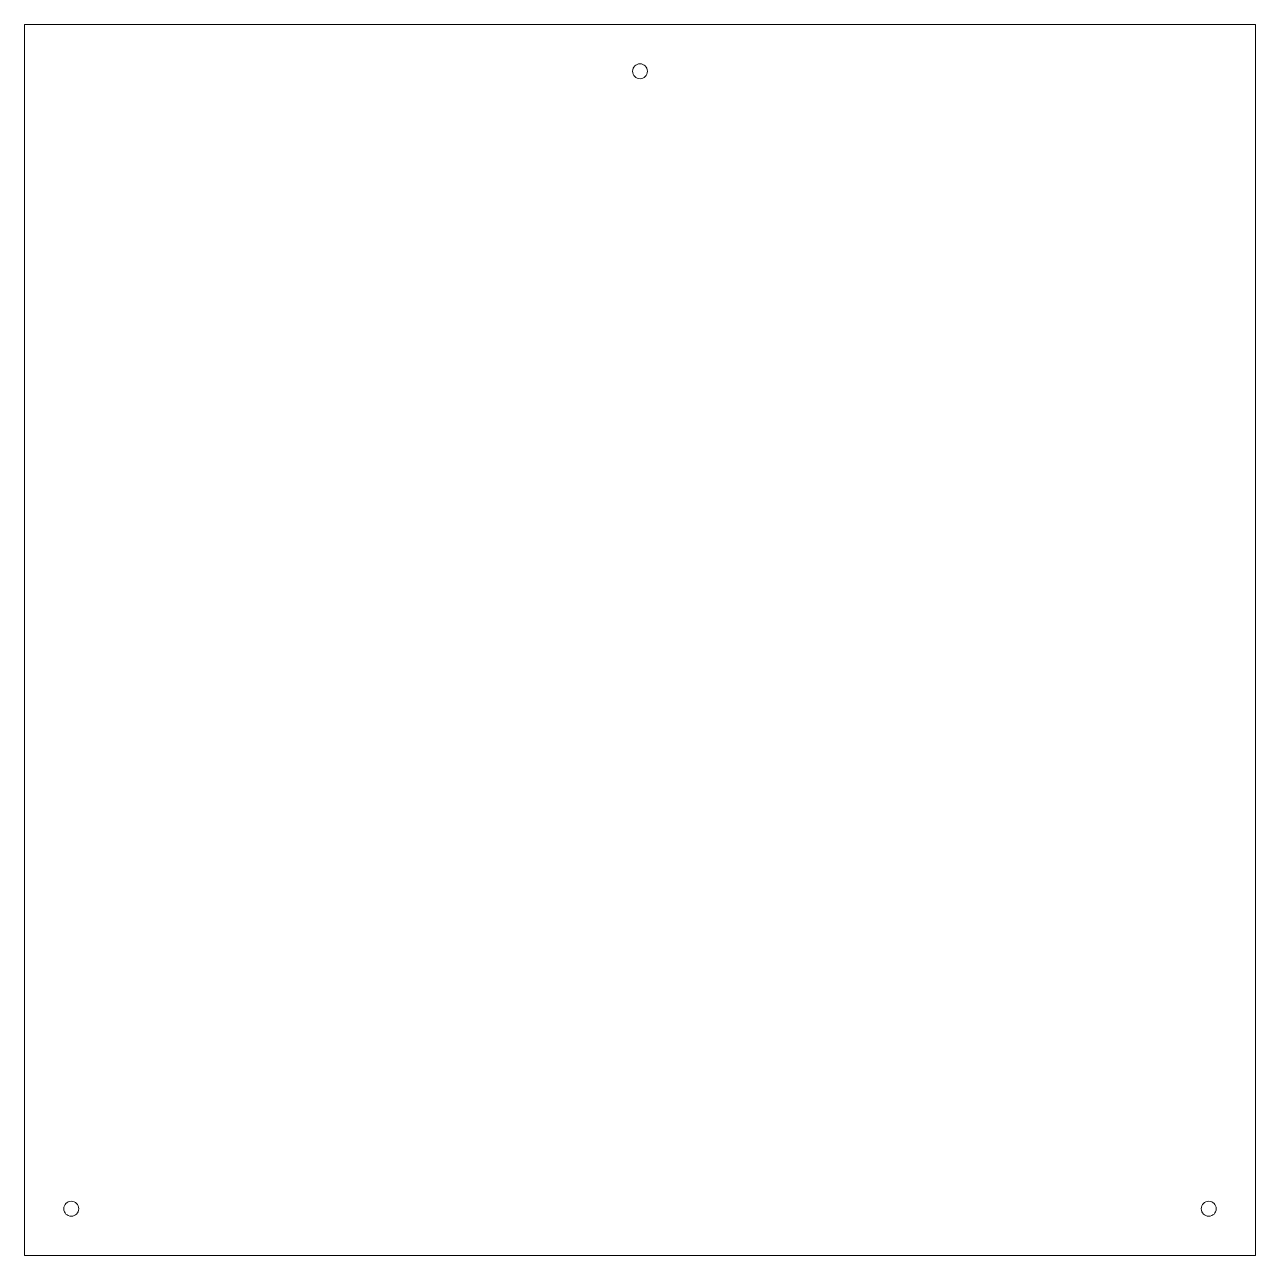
# Model space of a CAD drawing. Header units: millimetres. Extents: x 0 to 264, y 0 to 264.
import ezdxf

# ---------------------------------------------------------------- set-up
doc = ezdxf.new("R2010")
doc.units = ezdxf.units.MM
doc.layers.get('0').update_dxf_attribs({"lineweight": 0, "true_color": 0xffffff})

msp = doc.modelspace()

# ---------------------------------------------------------------- linework, layer by layer
for p, q in [((264, 264), (0, 264)), ((0, 264), (0, 0)), ((264, 0), (264, 264)), ((0, 0), (264, 0))]:
    msp.add_line(p, q)
for centre in [(132, 254), (10, 10), (254, 10)]:
    msp.add_circle(centre, 1.6)

doc.saveas('drawing.dxf')
